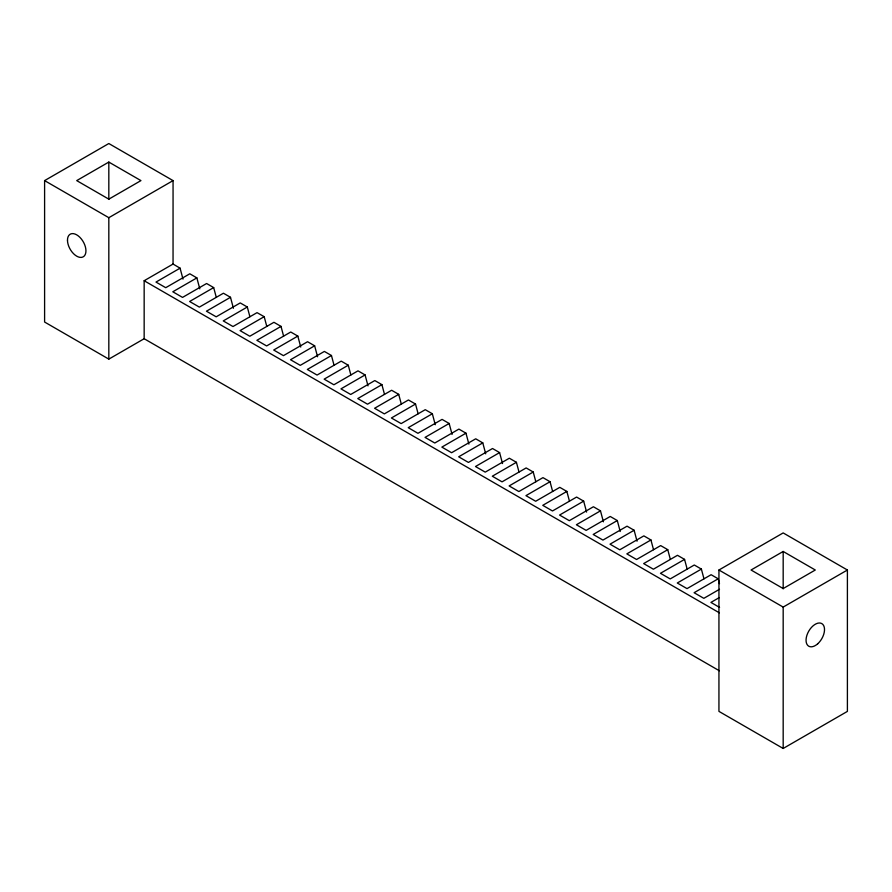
<?xml version="1.0" encoding="UTF-8"?>
<svg xmlns="http://www.w3.org/2000/svg" width="892" height="892" viewBox="0 0 892 892"><rect width="100%" height="100%" fill="white"/><g stroke="black" fill="none" stroke-linecap="round" stroke-linejoin="round"><path stroke-width="1.34" d="M182.994 279.118L180.072 268.169L173.048 264.054L173.059 180.608L108.824 143.534L44.6 180.608L44.6 322.034L108.824 359.119L144.158 338.726L719.353 670.773M108.824 162.076L76.712 180.608L108.824 199.15L140.947 180.608L108.824 162.076L108.824 199.429M44.6 180.608L108.824 217.693L173.059 180.608M144.158 338.726L144.158 280.735L173.048 264.054M180.072 268.169L155.989 282.073L165.734 287.692L189.818 273.788L196.864 277.891L199.786 288.841M196.864 277.891L172.803 291.784L182.548 297.404L206.609 283.511L213.679 287.592L216.277 297.326M213.679 287.592L189.617 301.485L199.362 307.116L223.424 293.223L230.493 297.304L233.414 308.253M230.493 297.304L206.442 311.197L216.176 316.816L240.238 302.923L247.307 307.015L249.905 316.749M247.307 307.015L223.256 320.908L232.99 326.528L257.041 312.646L264.188 316.682L266.786 326.416M264.188 316.682L240.071 330.609L249.805 336.239L273.933 322.302L281.013 326.394L283.6 336.128M281.013 326.394L256.885 340.32L266.63 345.94L290.747 332.014L297.828 336.094L300.738 347.055M297.828 336.094L273.699 350.021L283.444 355.652L307.562 341.725L314.642 345.806L317.563 356.755M314.642 345.806L290.513 359.732L300.258 365.352L324.376 351.426L331.456 355.518L334.043 365.252M331.456 355.518L307.339 369.444L317.073 375.064L341.19 361.137L348.27 365.218L350.857 374.952M348.27 365.218L324.153 379.145L333.887 384.775L358.004 370.849L365.084 374.93L368.006 385.879M365.084 374.93L340.967 388.856L350.701 394.476L374.818 380.561L381.899 384.642L384.497 394.375M381.899 384.642L357.781 398.568L367.526 404.188L391.633 390.261L398.713 394.353L401.311 404.087M398.713 394.353L374.595 408.268L384.34 413.888L408.447 399.973L415.527 404.054L418.125 413.788M415.527 404.054L391.41 417.98L401.155 423.6L425.261 409.684L432.341 413.765L435.263 424.715M432.341 413.765L408.235 427.681L417.969 433.311L442.075 419.385L449.155 423.477L452.077 434.426M449.155 423.477L425.049 437.392L434.783 443.012L458.901 429.097L465.97 433.178L468.891 444.127M465.97 433.178L441.863 447.104L451.597 452.723L475.715 438.808L482.784 442.889L485.705 453.838M482.784 442.889L458.678 456.804L468.423 462.424L492.529 448.509L499.598 452.601L502.519 463.55M499.598 452.601L475.492 466.516L485.237 472.136L509.343 458.22L516.412 462.301L519.01 472.035M516.412 462.301L492.306 476.216L502.051 481.847L526.157 467.932L533.226 472.013L535.824 481.747M533.226 472.013L509.131 485.928L518.865 491.548L542.972 477.633L550.041 481.725L552.639 491.459M550.041 481.725L525.946 495.64L535.679 501.259L559.786 487.344L566.855 491.425L569.453 501.159M566.855 491.425L542.76 505.34L552.494 510.971L576.6 497.056L583.669 501.137L586.59 512.086M583.669 501.137L559.574 515.052L569.319 520.672L593.414 506.756L600.483 510.848L603.405 521.798M600.483 510.848L576.388 524.752L586.133 530.383L610.228 516.468L617.297 520.549L620.219 531.498M617.297 520.549L593.202 534.464L602.947 540.084L627.043 526.18L634.123 530.261L637.033 541.21M634.123 530.261L610.028 544.176L619.762 549.795L643.857 535.88L650.937 539.972L653.524 549.706M650.937 539.972L626.842 553.876L636.576 559.507L660.671 545.592L667.751 549.673L670.349 559.407M667.751 549.673L643.656 563.588L653.39 569.207L677.485 555.303L684.565 559.384L687.163 569.118M684.565 559.384L660.47 573.3L670.215 578.919L694.299 565.004L701.38 569.096L703.978 578.83M701.38 569.096L677.284 583L687.03 588.62L711.114 574.716L718.194 578.797L719.487 583.669M718.941 570.01L783.176 532.925L847.4 570.01L847.4 711.392L783.176 748.466L718.941 711.381L718.941 570.01L783.176 607.084L847.4 570.01M718.194 578.797L694.099 592.712L703.844 598.331L719.498 589.289M783.176 551.468L751.053 570.01L783.176 588.553L815.288 570.01L783.176 551.468L783.176 588.82M719.353 597.551L710.924 602.412L719.576 607.419M144.158 280.735L719.353 612.826M783.176 607.084L783.176 748.466M108.824 217.693L108.824 359.119M817.674 643.823A13.057 7.537 -60 0 0 821.811 623.597A13.057 7.537 -60 0 0 806.368 637.289A13.057 7.537 -60 0 0 817.674 643.823M67.48 240.171A13.057 7.537 60 0 0 81.328 257.409A13.057 7.537 60 0 0 81.328 238.945A13.057 7.537 60 0 0 67.48 240.171"/></g></svg>
